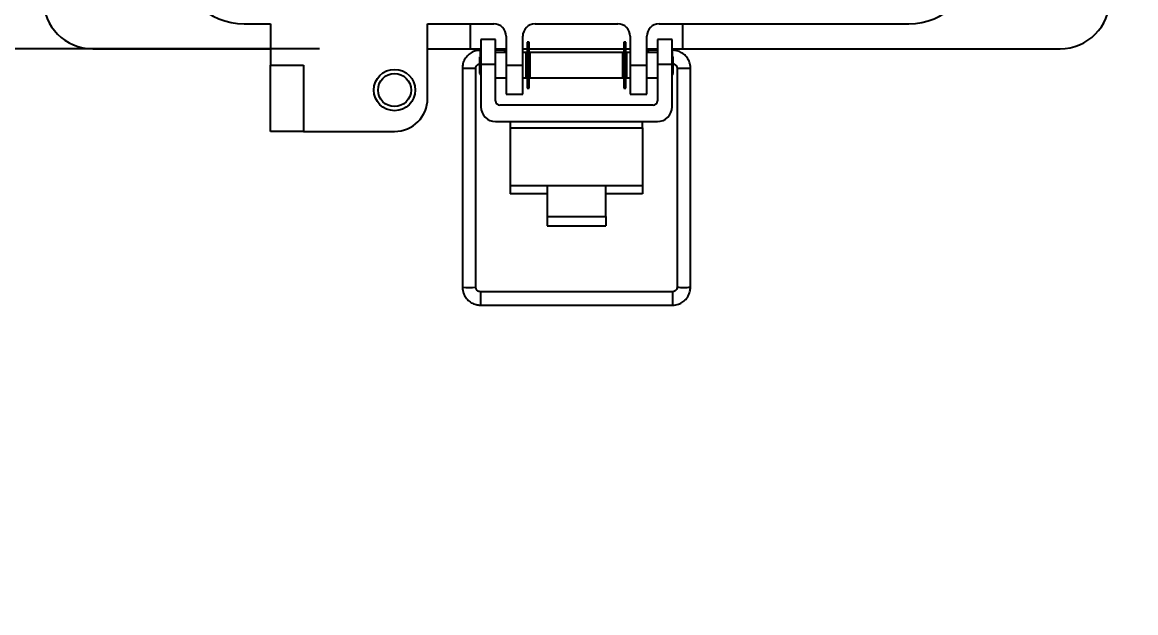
# Model space of a CAD drawing. Header units: inches. Extents: x 0 to 183, y 0 to 117.
# Drawn here: x 58.84 to 64.13, y 35.95 to 38.75 of the extents above; entities that cross this region are included whole.
import ezdxf
from ezdxf.enums import TextEntityAlignment as Align

# ---------------------------------------------------------------- set-up
doc = ezdxf.new("R2010")
doc.units = ezdxf.units.IN
doc.header["$MEASUREMENT"] = 0
doc.layers.add('PSYMS', color=7, linetype='Continuous')
doc.styles.get("Standard").update_dxf_attribs({"font": 'arial.ttf'})
doc.styles.add('WD', font='romans.shx', dxfattribs={"height": 0.185})
doc.dimstyles.get("Standard").update_dxf_attribs({"dimtxt": 0.18, "dimasz": 0.18, "dimexe": 0.18, "dimexo": 0.0625, "dimgap": 0.09, "dimtad": 0, "dimtih": 1, "dimtoh": 1, "dimdec": 4, "dimzin": 0, "dimdsep": 46, "dimtxsty": 'Standard', "dimcen": 0.09, "dimadec": 0, "dimazin": 0, "dimtfac": 1, "dimtdec": 4, "dimtofl": 0, "dimtmove": 0, "dimatfit": 3, "dimfxl": 1, "dimtolj": 1, "dimtzin": 0, "dimarcsym": 0})

# ---------------------------------------------------------------- blocks, each defined once
blk = doc.blocks.new('DDNGFCI_RJ45_2')
at = {"color": 7, "linetype": 'Continuous', "lineweight": 25}
for p, q in [((0.9535, 0.1179), (1.0792, 0.1179)), ((1.0792, 0.1179), (1.0792, -0.0784)), ((1.8252, -0.2355), (1.8252, 0.1179)), ((1.8252, 0.1179), (2.1393, 0.1179)), ((2.0284, 0.0001), (2.0284, 0.1179)), ((2.3356, 0.1179), (2.7283, 0.1179)), ((2.9246, 0.1179), (4.1104, 0.1179)), ((3.0357, 0.1179), (3.0357, 0.0001)), ((2.1982, 0.059), (2.1982, -0.0784)), ((2.2767, -0.0784), (2.2767, 0.059)), ((2.7872, 0.059), (2.7872, -0.0784)), ((2.8657, -0.0784), (2.8657, 0.059)), ((0.235, 0.0001), (1.0792, 0.0001)), ((1.8252, 0.0001), (2.0284, 0.0001)), ((2.0284, 0.0001), (2.0783, 0.0001)), ((2.0783, 0.0432), (2.0783, -0.0745)), ((2.1481, 0.0432), (2.0783, 0.0432)), ((2.1481, -0.0745), (2.1481, 0.0432)), ((2.1481, 0.0001), (2.1982, 0.0001)), ((2.2767, 0.0001), (2.2982, 0.0001)), ((2.2982, 0.031), (2.2982, -0.1879)), ((2.3069, 0.031), (2.2982, 0.031)), ((2.3069, -0.1879), (2.3069, 0.031)), ((2.3069, 0.0001), (2.7571, 0.0001)), ((2.7571, 0.031), (2.7571, -0.1879)), ((2.7659, 0.031), (2.7571, 0.031)), ((2.7659, -0.1879), (2.7659, 0.031)), ((2.7659, 0.0001), (2.7872, 0.0001)), ((2.8657, 0.0001), (2.916, 0.0001)), ((2.916, 0.0432), (2.916, -0.0745)), ((2.9858, 0.0432), (2.916, 0.0432)), ((2.9858, -0.0745), (2.9858, 0.0432)), ((2.9858, 0.0001), (3.0357, 0.0001)), ((3.0357, 0.0001), (4.8289, 0.0001)), ((2.0783, -0.0334), (2.0731, -0.0385)), ((2.0731, -0.1184), (2.0731, -0.0385)), ((2.0783, -0.0073), (2.0755, -0.0073)), ((2.1923, -0.0073), (2.1481, -0.0073)), ((2.1982, -0.0186), (2.1481, -0.0186)), ((2.1982, -0.0084), (2.1923, -0.0073)), ((2.2926, -0.0186), (2.2767, -0.0186)), ((2.2926, -0.0784), (2.2926, -0.0186)), ((2.2982, -0.026), (2.2926, -0.025)), ((2.2982, -0.0385), (2.2926, -0.0385)), ((2.3125, -0.0286), (2.3069, -0.0276)), ((2.3125, -0.0385), (2.3069, -0.0385)), ((2.3125, -0.0784), (2.3125, -0.0186)), ((2.7515, -0.0186), (2.3125, -0.0186)), ((2.7515, -0.0784), (2.7515, -0.0186)), ((2.7571, -0.0275), (2.7515, -0.0285)), ((2.7571, -0.0385), (2.7515, -0.0385)), ((2.7715, -0.025), (2.7659, -0.026)), ((2.7715, -0.0385), (2.7659, -0.0385)), ((2.7715, -0.0784), (2.7715, -0.0186)), ((2.7872, -0.0186), (2.7715, -0.0186)), ((2.8716, -0.0073), (2.8657, -0.0084)), ((2.916, -0.0186), (2.8657, -0.0186)), ((2.916, -0.0073), (2.8716, -0.0073)), ((2.9884, -0.0073), (2.9858, -0.0073)), ((2.991, -0.0385), (2.9858, -0.0334)), ((2.991, -0.0784), (2.991, -0.0385)), ((1.0792, -0.3926), (1.0792, -0.0784)), ((1.0792, -0.0784), (1.2362, -0.0784)), ((1.2362, -0.0784), (1.2362, -0.3926)), ((1.9906, -0.0923), (1.9906, -1.1324)), ((2.0543, -1.1324), (2.0543, -0.0923)), ((2.1481, -0.0745), (2.0783, -0.0745)), ((2.0783, -0.0745), (2.0783, -0.2762)), ((2.1481, -0.2475), (2.1481, -0.0745)), ((2.1982, -0.0784), (2.1982, -0.2159)), ((2.1982, -0.0784), (2.2767, -0.0784)), ((2.2767, -0.2159), (2.2767, -0.0784)), ((2.2926, -0.1383), (2.2926, -0.0784)), ((2.3125, -0.1383), (2.3125, -0.0784)), ((2.7515, -0.1383), (2.7515, -0.0784)), ((2.7715, -0.1383), (2.7715, -0.0784)), ((2.7872, -0.0784), (2.7872, -0.2159)), ((2.7872, -0.0784), (2.8657, -0.0784)), ((2.8657, -0.2159), (2.8657, -0.0784)), ((2.916, -0.0745), (2.916, -0.2475)), ((2.9858, -0.0745), (2.916, -0.0745)), ((2.9858, -0.2762), (2.9858, -0.0745)), ((2.991, -0.1184), (2.991, -0.0784)), ((3.0096, -0.0923), (3.0096, -1.1324)), ((3.0733, -1.1324), (3.0733, -0.0923)), ((2.0731, -0.1184), (2.0783, -0.1235)), ((2.1481, -0.1383), (2.1982, -0.1383)), ((2.2767, -0.1383), (2.2926, -0.1383)), ((2.2926, -0.1184), (2.2982, -0.1184)), ((2.3069, -0.1184), (2.3125, -0.1184)), ((2.3125, -0.1383), (2.7515, -0.1383)), ((2.7515, -0.1184), (2.7571, -0.1184)), ((2.7659, -0.1184), (2.7715, -0.1184)), ((2.7715, -0.1383), (2.7872, -0.1383)), ((2.8657, -0.1383), (2.916, -0.1383)), ((2.9858, -0.1235), (2.991, -0.1184)), ((2.2982, -0.1879), (2.3069, -0.1879)), ((2.7571, -0.1879), (2.7659, -0.1879)), ((2.1982, -0.2159), (2.2767, -0.2159)), ((2.7872, -0.2159), (2.8657, -0.2159)), ((2.8961, -0.2675), (2.168, -0.2675)), ((2.1481, -0.346), (2.916, -0.346)), ((2.2179, -0.346), (2.2179, -0.3754)), ((2.8462, -0.3754), (2.8462, -0.346)), ((1.2362, -0.3926), (1.0792, -0.3926)), ((1.2362, -0.3926), (1.6681, -0.3926)), ((2.2179, -0.3754), (2.8462, -0.3754)), ((2.2179, -0.3754), (2.2179, -0.65)), ((2.8462, -0.3754), (2.8462, -0.65)), ((2.2179, -0.65), (2.2179, -0.6893)), ((2.2179, -0.65), (2.3924, -0.65)), ((2.3924, -0.65), (2.3924, -0.7968)), ((2.3924, -0.65), (2.6717, -0.65)), ((2.6717, -0.65), (2.8462, -0.65)), ((2.6717, -0.7968), (2.6717, -0.65)), ((2.8462, -0.65), (2.8462, -0.6893)), ((2.3924, -0.6893), (2.2179, -0.6893)), ((2.8462, -0.6893), (2.6717, -0.6893)), ((2.3924, -0.7968), (2.3924, -0.8412)), ((2.3924, -0.7968), (2.6717, -0.7968)), ((2.3924, -0.8412), (2.6717, -0.8412)), ((2.6717, -0.7968), (2.6717, -0.8412)), ((2.9884, -1.1536), (2.0755, -1.1536)), ((2.0755, -1.2173), (2.9884, -1.2173))]:
    blk.add_line(p, q, dxfattribs=at)
at = {"color": 8, "linetype": 'Continuous', "lineweight": 25}
for p, q in [((2.0755, -0.0361), (2.0755, -0.0073)), ((2.9884, -0.0359), (2.9884, -0.0073)), ((2.0755, -1.1536), (2.0755, -1.2173)), ((2.9884, -1.1536), (2.9884, -1.2173))]:
    blk.add_line(p, q, dxfattribs=at)
at = {"color": 7, "linetype": 'Continuous', "lineweight": 25}
for radius in [0.0982, 0.0785]:
    blk.add_circle((1.6681, -0.1962), radius, dxfattribs=at)
for centre, radius, start, end in [((0.9535, 0.4241), 0.3063, 180, 270), ((4.1104, 0.4241), 0.3063, 270, 0), ((0.235, 0.2357), 0.2356, 180, 270), ((4.8289, 0.2357), 0.2356, 270, 0), ((2.1393, 0.059), 0.0589, 0, 90), ((2.3356, 0.059), 0.0589, 90, 180), ((2.7283, 0.059), 0.0589, 0, 90), ((2.9246, 0.059), 0.0589, 90, 180), ((1.6681, -0.2355), 0.1571, 270, 0), ((2.168, -0.2475), 0.0199, 180, 270), ((2.8961, -0.2475), 0.0199, 270, 360), ((2.1481, -0.2762), 0.0698, 180, 270), ((2.916, -0.2762), 0.0698, 270, 360)]:
    blk.add_arc(centre, radius, start, end, dxfattribs=at)
at = {"color": 8, "linetype": 'Continuous', "lineweight": 25}
for centre, radius, start, end in [((2.0225, 0.5691), 0.6621, 267.2423, 272.7557), ((3.0415, 0.5685), 0.6615, 267.2409, 272.7596), ((2.0224, -0.3399), 0.7931, 267.6989, 272.3011), ((3.0335, -0.64), 0.493, 267.2228, 270.9251), ((3.0494, -0.64), 0.493, 269.0749, 272.7772)]:
    blk.add_arc(centre, radius, start, end, dxfattribs=at)
at = {"color": 7, "linetype": 'Continuous', "lineweight": 25}
for centre, major_axis, start_param, end_param in [((2.1895, -0.0392), (0.0028, 0.0318), 5.416372, 6.267143), ((2.8744, -0.0392), (-0.0028, 0.0318), 0.016042, 0.866813)]:
    blk.add_ellipse(centre, major_axis=major_axis, ratio=0.001403, start_param=start_param, end_param=end_param, dxfattribs=at)
for points, knots in [([(2.0755, -0.0073), (2.0703, -0.0076), (2.057, -0.0084), (2.0365, -0.0156), (2.0164, -0.0296), (2.0013, -0.0488), (1.9922, -0.0704), (1.9911, -0.0854), (1.9906, -0.0923)], [0, 0, 0, 0, 0.118553, 0.299832, 0.481462, 0.663093, 0.844721, 1, 1, 1, 1]), ([(3.0733, -0.0923), (3.073, -0.087), (3.0723, -0.0737), (3.065, -0.0532), (3.051, -0.0332), (3.0318, -0.018), (3.0103, -0.0089), (2.9953, -0.0078), (2.9884, -0.0073)], [0, 0, 0, 0, 0.118561, 0.29983, 0.481447, 0.663069, 0.844693, 1, 1, 1, 1]), ([(2.0543, -0.0923), (2.0544, -0.0909), (2.0546, -0.087), (2.0571, -0.0807), (2.0626, -0.0748), (2.0685, -0.0718), (2.0721, -0.0714), (2.0731, -0.0713)], [0, 0, 0, 0, 0.128239, 0.383923, 0.643993, 0.904156, 1, 1, 1, 1]), ([(2.991, -0.0713), (2.9914, -0.0713), (2.9945, -0.0715), (2.9999, -0.0739), (3.0059, -0.0794), (3.0091, -0.086), (3.0095, -0.0905), (3.0096, -0.0923)], [0, 0, 0, 0, 0.043546, 0.300232, 0.561424, 0.82295, 1, 1, 1, 1]), ([(1.9906, -1.1324), (1.9909, -1.1376), (1.9916, -1.1509), (1.9989, -1.1714), (2.0129, -1.1914), (2.0321, -1.2066), (2.0537, -1.2157), (2.0686, -1.2168), (2.0755, -1.2173)], [0, 0, 0, 0, 0.118561, 0.29983, 0.481447, 0.663069, 0.844693, 1, 1, 1, 1]), ([(2.0755, -1.1536), (2.0742, -1.1535), (2.0703, -1.1533), (2.064, -1.1508), (2.058, -1.1453), (2.0548, -1.1387), (2.0544, -1.1342), (2.0543, -1.1324)], [0, 0, 0, 0, 0.11877, 0.355267, 0.595917, 0.836875, 1, 1, 1, 1]), ([(3.0096, -1.1324), (3.0095, -1.1337), (3.0093, -1.1376), (3.0068, -1.1439), (3.0013, -1.1499), (2.9947, -1.1531), (2.9902, -1.1535), (2.9884, -1.1536)], [0, 0, 0, 0, 0.118782, 0.35561, 0.596502, 0.837478, 1, 1, 1, 1]), ([(2.9884, -1.2173), (2.9937, -1.217), (3.007, -1.2163), (3.0274, -1.209), (3.0475, -1.195), (3.0626, -1.1758), (3.0717, -1.1542), (3.0728, -1.1393), (3.0733, -1.1324)], [0, 0, 0, 0, 0.1185531, 0.2998324, 0.4814622, 0.663093, 0.8447212, 1, 1, 1, 1])]:
    blk.add_open_spline(points, degree=3, knots=knots, dxfattribs=at)
at = {"style": 'WD', "width": 0.7}
for tag, p in [('INST', (2.4309, 6.8653)), ('LOC', (2.4309, 6.3579)), ('DESC1', (2.4309, 5.8904)), ('DESC2', (2.4309, 5.4229)), ('DESC3', (2.4309, 4.9803)), ('XREF', (2.4309, 3.2724))]:
    blk.add_attdef(tag, text='', height=0.374, dxfattribs=at).set_placement(p, align=Align.CENTER)
at = {"style": 'WD'}
blk.add_attdef('TAG1', text='', height=0.374, dxfattribs=at).set_placement((2.4309, 4.4879), align=Align.CENTER)
at = {"style": 'WD', "flags": 9}
blk.add_attdef('FAMILY', (3.0434, 4.3827), '', height=0.0299, dxfattribs=at)
for tag, p in [('CAT', (3.1183, 4.2506)), ('MFG', (3.1125, 4.1924)), ('ASSYCODE', (3.119, 4.1404))]:
    blk.add_attdef(tag, text='', height=0.0299, dxfattribs=at).set_placement(p, align=Align.CENTER)
blk = doc.blocks.new('*D60')
at = {"layer": 'Defpoints', "color": 0, "transparency": 16777216}
for p in [(56.75, 38.625), (60.3125, 38.625), (60.3125, 31.625)]:
    blk.add_point(p, dxfattribs=at)
at = {"layer": 'PSYMS', "color": 0, "lineweight": -2, "transparency": 16777216}
for p, q in [((60.25, 38.625), (56.57, 38.625)), ((56.75, 37.525), (56.75, 35.649)), ((56.75, 32.725), (56.75, 34.601)), ((60.25, 31.625), (56.57, 31.625))]:
    blk.add_line(p, q, dxfattribs=at)
at = {"layer": 'PSYMS', "color": 0, "transparency": 16777216}
for points in [[(56.5667, 37.525), (56.9333, 37.525), (56.75, 38.625)], [(56.5667, 32.725), (56.9333, 32.725), (56.75, 31.625)]]:
    blk.add_solid(points, dxfattribs=at)
at = {"layer": 'PSYMS', "color": 0, "transparency": 16777216, "insert": (56.75, 35.125), "char_height": 0.85, "attachment_point": 5}
blk.add_mtext('\\A1;7.0000', dxfattribs=at)
blk = doc.blocks.new('*D62')
at = {"layer": 'Defpoints', "color": 0, "transparency": 16777216}
for p in [(56.75, 43.125), (64.125, 43.125), (57.8125, 38.625)]:
    blk.add_point(p, dxfattribs=at)
at = {"layer": 'PSYMS', "color": 0, "lineweight": -2, "transparency": 16777216}
for p, q in [((64.0625, 43.125), (56.57, 43.125)), ((56.75, 42.025), (56.75, 41.399)), ((56.75, 39.725), (56.75, 40.351)), ((57.75, 38.625), (56.57, 38.625))]:
    blk.add_line(p, q, dxfattribs=at)
at = {"layer": 'PSYMS', "color": 0, "transparency": 16777216}
for points in [[(56.5667, 42.025), (56.9333, 42.025), (56.75, 43.125)], [(56.5667, 39.725), (56.9333, 39.725), (56.75, 38.625)]]:
    blk.add_solid(points, dxfattribs=at)
at = {"layer": 'PSYMS', "color": 0, "transparency": 16777216, "insert": (56.75, 40.875), "char_height": 0.85, "attachment_point": 5}
blk.add_mtext('\\A1;4.5000', dxfattribs=at)

msp = doc.modelspace()

# ---------------------------------------------------------------- block references
at = {"layer": 'PSYMS'}
msp.add_blockref('DDNGFCI_RJ45_2', (58.9375, 38.625), dxfattribs=at)

# ---------------------------------------------------------------- dimensions: what is measured, and where the dimension line sits
at = {"layer": 'PSYMS', "color": 2}
for base, p1, p2, picture, middle in [((56.75, 43.125), (57.8125, 38.625), (64.125, 43.125), '*D62', (56.75, 40.875)), ((56.75, 38.625), (60.3125, 31.625), (60.3125, 38.625), '*D60', (56.75, 35.125))]:
    dim = msp.add_linear_dim(base=base, p1=p1, p2=p2, angle=90, dimstyle='Standard', override={"dimtxt": 0.85, "dimasz": 1.1}, dxfattribs=at)
    dim.commit()
    dim.dimension.update_dxf_attribs({"geometry": picture, "text_midpoint": middle, "dimtype": 160})

doc.saveas('drawing.dxf')
